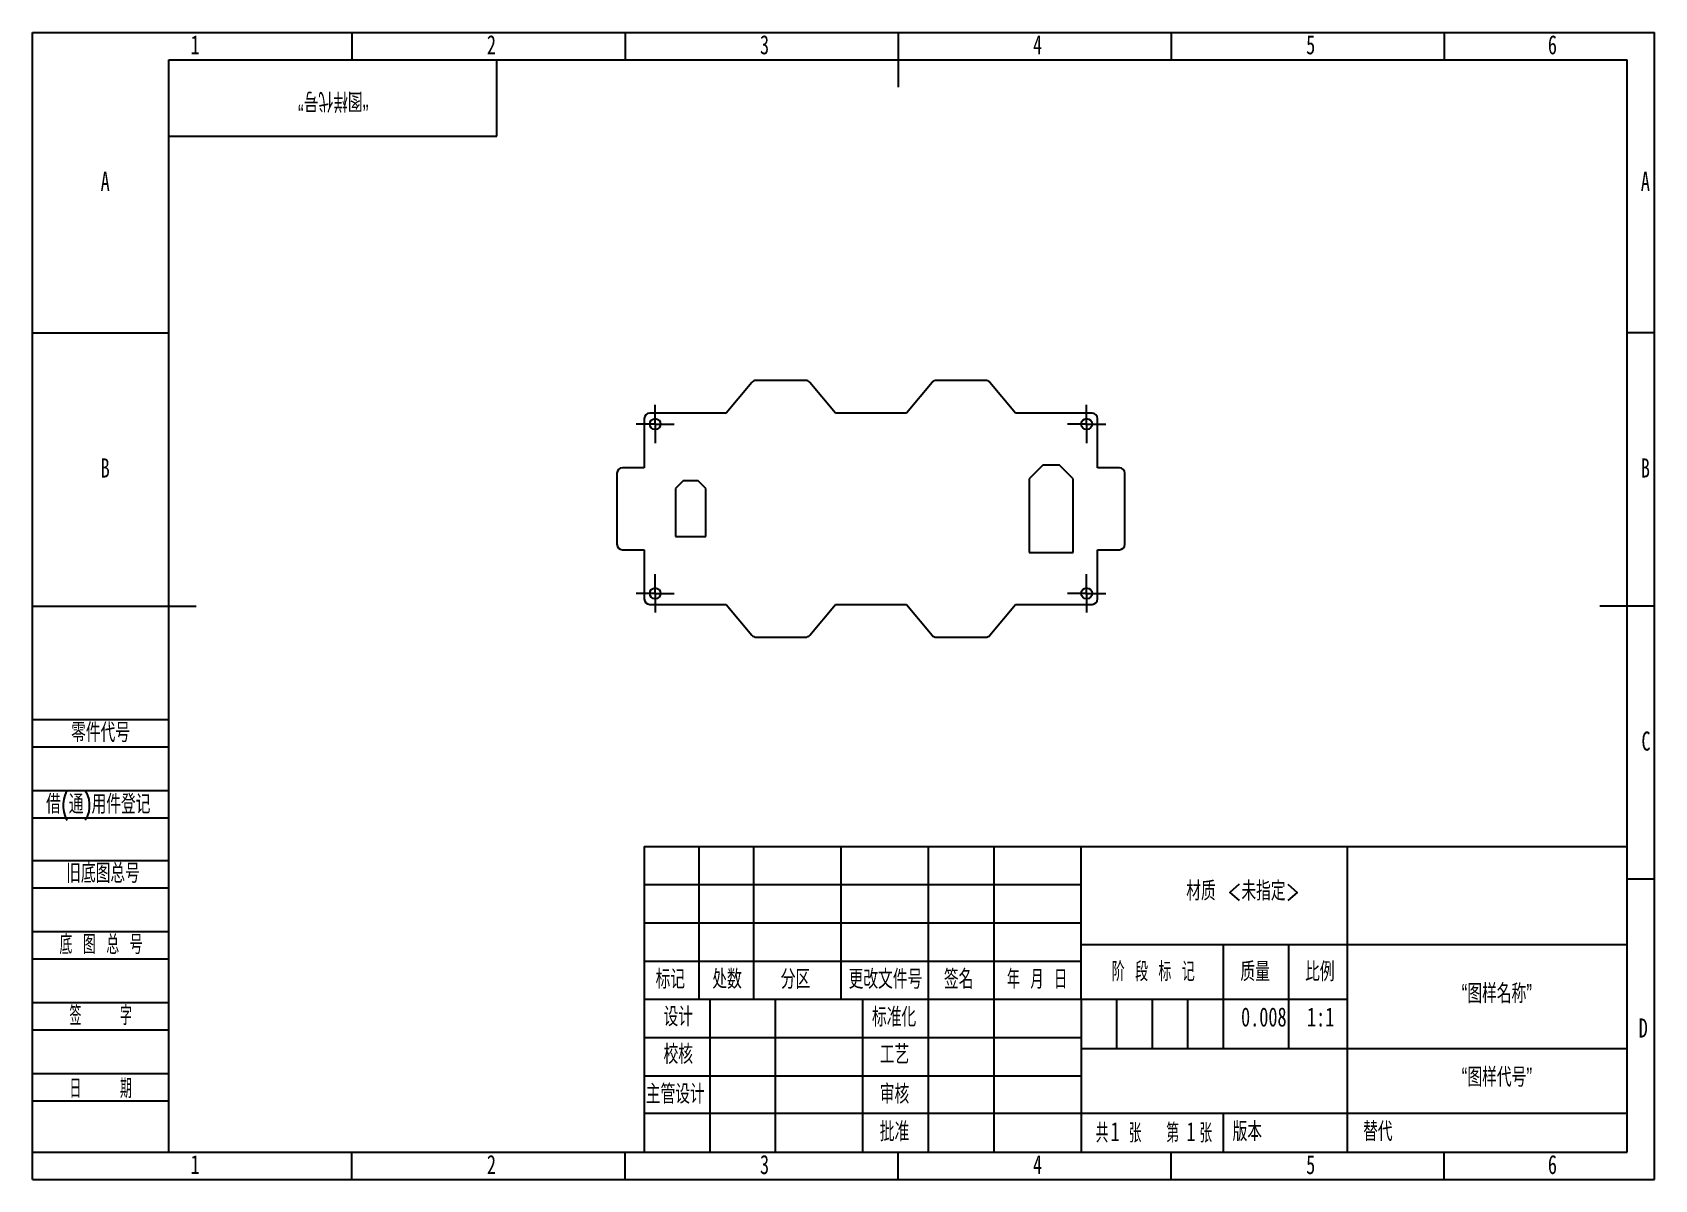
# Model space of a CAD drawing. Header units: millimetres. Extents: x 0 to 297, y 0 to 210.
import ezdxf

# ---------------------------------------------------------------- set-up
doc = ezdxf.new("R2010")
doc.units = ezdxf.units.MM
doc.layers.add('图框', color=7, linetype='Continuous')
doc.layers.add('粗实线层', color=7, linetype='Continuous', lineweight=25)
doc.styles.add('SLDTEXTSTYLE0', font='TXT', dxfattribs={"width": 0.7, "bigfont": 'bigfont'})
doc.styles.add('SLDTEXTSTYLE1', font='TXT', dxfattribs={"width": 0.6, "bigfont": 'bigfont'})
doc.styles.add('SLDTEXTSTYLE2', font='TXT', dxfattribs={"width": 0.614286, "bigfont": 'bigfont'})
doc.styles.add('SLDTEXTSTYLE3', font='TXT', dxfattribs={"width": 0.62, "bigfont": 'bigfont'})
doc.styles.add('SLDTEXTSTYLE4', font='TXT', dxfattribs={"width": 0.566667, "bigfont": 'bigfont'})
doc.styles.add('SLDTEXTSTYLE5', font='TXT', dxfattribs={"width": 0.7})

# ---------------------------------------------------------------- blocks, each defined once
blk = doc.blocks.new('SW_CENTERMARKSYMBOL_0')
at = {"layer": '图框', "color": 0}
for p, q in [((0, 2.5), (0, 3.5)), ((-2.5, 0), (-3.5, 0)), ((0, 0), (-2.5, 0)), ((0, 0), (0, 2.5)), ((0, 0), (0, -2.5)), ((0, 0), (2.5, 0)), ((2.5, 0), (3.5, 0)), ((0, -2.5), (0, -3.5))]:
    blk.add_line(p, q, dxfattribs=at)
blk = doc.blocks.new('SW_CENTERMARKSYMBOL_1')
at = {"layer": '图框', "color": 0}
for p, q in [((0, 2.5), (0, 3.5)), ((-2.5, 0), (-3.5, 0)), ((0, 0), (-2.5, 0)), ((0, 0), (0, 2.5)), ((0, 0), (0, -2.5)), ((0, 0), (2.5, 0)), ((2.5, 0), (3.5, 0)), ((0, -2.5), (0, -3.5))]:
    blk.add_line(p, q, dxfattribs=at)
blk = doc.blocks.new('SW_CENTERMARKSYMBOL_2')
at = {"layer": '图框', "color": 0}
for p, q in [((0, 2.5), (0, 3.5)), ((-2.5, 0), (-3.5, 0)), ((0, 0), (-2.5, 0)), ((0, 0), (0, 2.5)), ((0, 0), (0, -2.5)), ((0, 0), (2.5, 0)), ((2.5, 0), (3.5, 0)), ((0, -2.5), (0, -3.5))]:
    blk.add_line(p, q, dxfattribs=at)
blk = doc.blocks.new('SW_CENTERMARKSYMBOL_3')
at = {"layer": '图框', "color": 0}
for p, q in [((0, 2.5), (0, 3.5)), ((-2.5, 0), (-3.5, 0)), ((0, 0), (-2.5, 0)), ((0, 0), (0, 2.5)), ((0, 0), (0, -2.5)), ((0, 0), (2.5, 0)), ((2.5, 0), (3.5, 0)), ((0, -2.5), (0, -3.5))]:
    blk.add_line(p, q, dxfattribs=at)

msp = doc.modelspace()

# ---------------------------------------------------------------- linework, layer by layer
at = {"color": 7, "linetype": 'Continuous', "lineweight": 25}
for p, q in [((131.72, 145.94), (127.02, 140.3)), ((141.55, 146.3), (132.48, 146.3)), ((147.02, 140.3), (142.32, 145.94)), ((164.72, 145.94), (160.02, 140.3)), ((174.55, 146.3), (165.48, 146.3)), ((180.02, 140.3), (175.32, 145.94)), ((127.02, 140.3), (113.02, 140.3)), ((160.02, 140.3), (147.02, 140.3)), ((194.02, 140.3), (180.02, 140.3)), ((112.02, 139.3), (112.02, 130.3)), ((195.02, 130.3), (195.02, 139.3)), ((185.02, 130.8), (182.47, 128.25)), ((188.02, 130.8), (185.02, 130.8)), ((190.57, 128.25), (188.02, 130.8)), ((107.02, 129.3), (107.02, 116.3)), ((112.02, 130.3), (108.02, 130.3)), ((119.12, 127.9), (117.72, 126.5)), ((121.92, 127.9), (119.12, 127.9)), ((123.32, 126.5), (121.92, 127.9)), ((182.47, 128.25), (182.47, 114.8)), ((190.57, 114.8), (190.57, 128.25)), ((199.02, 130.3), (195.02, 130.3)), ((200.02, 116.3), (200.02, 129.3)), ((117.72, 126.5), (117.72, 117.7)), ((123.32, 117.7), (123.32, 126.5)), ((117.72, 117.7), (123.32, 117.7)), ((108.02, 115.3), (112.02, 115.3)), ((112.02, 115.3), (112.02, 106.3)), ((182.47, 114.8), (190.57, 114.8)), ((195.02, 106.3), (195.02, 115.3)), ((195.02, 115.3), (199.02, 115.3)), ((113.02, 105.3), (127.02, 105.3)), ((127.02, 105.3), (131.72, 99.66)), ((142.32, 99.66), (147.02, 105.3)), ((147.02, 105.3), (160.02, 105.3)), ((160.02, 105.3), (164.72, 99.66)), ((175.32, 99.66), (180.02, 105.3)), ((180.02, 105.3), (194.02, 105.3)), ((132.48, 99.3), (141.55, 99.3)), ((165.48, 99.3), (174.55, 99.3))]:
    msp.add_line(p, q, dxfattribs=at)
for centre in [(114.02, 138.3), (193.02, 138.3), (114.02, 107.3), (193.02, 107.3)]:
    msp.add_circle(centre, 1, dxfattribs=at)
for centre, start, end in [((132.48, 145.3), 90, 140.1944), ((141.55, 145.3), 39.8056, 90), ((165.48, 145.3), 90, 140.1944), ((174.55, 145.3), 39.8056, 90), ((113.02, 139.3), 90, 180), ((194.02, 139.3), 0, 90), ((108.02, 129.3), 90, 180), ((199.02, 129.3), 0, 90), ((108.02, 116.3), 180, 270), ((199.02, 116.3), 270, 0), ((113.02, 106.3), 180, 270), ((194.02, 106.3), 270, 0), ((132.48, 100.3), 219.8056, 270), ((141.55, 100.3), 270, 320.1944), ((165.48, 100.3), 219.8056, 270), ((174.55, 100.3), 270, 320.1944)]:
    msp.add_arc(centre, 1, start, end, dxfattribs=at)
at = {"layer": '图框'}
for p, q in [((0, 0), (0, 210)), ((0, 210), (297, 210)), ((58.5, 210), (58.5, 205)), ((108.5, 210), (108.5, 205)), ((208.5, 210), (208.5, 205)), ((258.5, 210), (258.5, 205)), ((297, 0), (297, 210)), ((0, 155), (25, 155)), ((297, 155), (292, 155)), ((0, 84.22), (25, 84.22)), ((0, 79.22), (25, 79.22)), ((0, 71.22), (25, 71.22)), ((0, 66.22), (25, 66.22)), ((0, 58.43), (25, 58.43)), ((112, 54), (192, 54)), ((297, 55), (292, 55)), ((0, 53.43), (25, 53.43)), ((0, 45.43), (25, 45.43)), ((112, 47), (192, 47)), ((0, 40.43), (25, 40.43)), ((198.5, 33), (198.5, 24)), ((205, 33), (205, 24)), ((211.5, 33), (211.5, 24)), ((0, 32.43), (25, 32.43)), ((0, 27.43), (25, 27.43)), ((0, 19.43), (25, 19.43)), ((0, 14.43), (25, 14.43)), ((0, 5), (25, 5)), ((58.5, 0), (58.5, 5)), ((108.5, 0), (108.5, 5)), ((208.5, 0), (208.5, 5)), ((258.5, 0), (258.5, 5)), ((0, 0), (297, 0))]:
    msp.add_line(p, q, dxfattribs=at)
at = {"layer": '图框', "lineweight": 25}
for p, q in [((158.5, 210), (158.5, 200)), ((0, 105), (30, 105)), ((297, 105), (287, 105)), ((112, 61), (112, 5)), ((112, 61), (292, 61)), ((122, 61), (122, 33)), ((132, 61), (132, 33)), ((148, 61), (148, 33)), ((164, 61), (164, 5)), ((176, 61), (176, 5)), ((191.97, 61.05), (192, 5)), ((240.69, 61), (240.69, 5)), ((191.98, 43.05), (291.98, 43.05)), ((218, 43.07), (218, 24.07)), ((230, 43), (230, 24)), ((112, 40), (192, 40)), ((112, 33), (192, 33)), ((124, 33), (124, 5)), ((136, 33), (136, 5)), ((152, 33), (152, 5)), ((192.02, 33), (240.69, 33)), ((112, 26), (192, 26)), ((192, 24), (292, 24)), ((112, 19), (192, 19)), ((112, 12.17), (192, 12.17)), ((192, 12.17), (292, 12.17)), ((218, 12.17), (218, 5)), ((25, 5), (292, 5)), ((158.5, 0), (158.5, 5))]:
    msp.add_line(p, q, dxfattribs=at)
at = {"layer": '图框', "linetype": 'Continuous', "lineweight": 25}
for p, q in [((25, 5), (25, 205)), ((25, 205), (292, 205)), ((292, 5), (292, 205))]:
    msp.add_line(p, q, dxfattribs=at)
at = {"layer": '粗实线层'}
for p, q in [((85, 191), (85, 205)), ((25, 191), (85, 191))]:
    msp.add_line(p, q, dxfattribs=at)

# ---------------------------------------------------------------- block references
at = {"layer": '图框'}
for name, p in [('SW_CENTERMARKSYMBOL_0', (114.02, 138.3)), ('SW_CENTERMARKSYMBOL_3', (193.02, 138.3)), ('SW_CENTERMARKSYMBOL_1', (114.02, 107.3)), ('SW_CENTERMARKSYMBOL_2', (193.02, 107.3))]:
    msp.add_blockref(name, p, dxfattribs=at)

# ---------------------------------------------------------------- texts
at = {"layer": '图框', "char_height": 3.5}
for s, insert, attachment_point, style in [('1', (29.79, 209.5), 2, 'SLDTEXTSTYLE5'), ('2', (84.04, 209.5), 2, 'SLDTEXTSTYLE5'), ('3', (134.04, 209.5), 2, 'SLDTEXTSTYLE5'), ('4', (184.04, 209.5), 2, 'SLDTEXTSTYLE5'), ('5', (234.04, 209.5), 2, 'SLDTEXTSTYLE5'), ('6', (278.3, 209.5), 2, 'SLDTEXTSTYLE5'), ('A', (13.32, 184.5), 2, 'SLDTEXTSTYLE5'), ('A', (295.32, 184.5), 2, 'SLDTEXTSTYLE5'), ('B', (13.32, 132.02), 2, 'SLDTEXTSTYLE5'), ('B', (295.32, 132.02), 2, 'SLDTEXTSTYLE5'), ('零件代号', (7.08, 83.58), 1, 'SLDTEXTSTYLE0'), ('C', (295.43, 82.02), 2, 'SLDTEXTSTYLE5'), ('借(通)用件登记', (2.5, 70.47), 1, 'SLDTEXTSTYLE0'), ('旧底图总号', (6.19, 57.82), 1, 'SLDTEXTSTYLE0'), ('材质 <未指定>', (221.61, 54.58), 2, 'SLDTEXTSTYLE0'), ('底 图 总 号', (4.95, 44.77), 1, 'SLDTEXTSTYLE2'), ('标记', (116.8, 38.42), 2, 'SLDTEXTSTYLE0'), ('处数', (127.18, 38.42), 2, 'SLDTEXTSTYLE0'), ('分区', (139.71, 38.42), 2, 'SLDTEXTSTYLE0'), ('更改文件号', (156.18, 38.42), 2, 'SLDTEXTSTYLE0'), ('签名', (169.58, 38.42), 2, 'SLDTEXTSTYLE0'), ('年 月 日', (183.93, 38.42), 2, 'SLDTEXTSTYLE3'), ('阶 段 标 记', (205.21, 39.81), 2, 'SLDTEXTSTYLE2'), ('质量', (223.87, 39.81), 2, 'SLDTEXTSTYLE0'), ('比例', (235.72, 39.81), 2, 'SLDTEXTSTYLE0'), ('“图样名称”', (268.12, 35.79), 2, 'SLDTEXTSTYLE0'), ('签    字', (12.49, 31.76), 2, 'SLDTEXTSTYLE4'), ('设计', (118.25, 31.56), 2, 'SLDTEXTSTYLE0'), ('标准化', (157.76, 31.49), 2, 'SLDTEXTSTYLE0'), ('0.008', (225.46, 31.52), 2, 'SLDTEXTSTYLE5'), ('1:1', (235.86, 31.52), 2, 'SLDTEXTSTYLE5'), ('D', (294.93, 29.5), 2, 'SLDTEXTSTYLE5'), ('校核', (118.25, 24.68), 2, 'SLDTEXTSTYLE0'), ('工艺', (157.84, 24.64), 2, 'SLDTEXTSTYLE0'), ('“图样代号”', (268.13, 20.49), 2, 'SLDTEXTSTYLE0'), ('日    期', (12.49, 18.41), 2, 'SLDTEXTSTYLE4'), ('主管设计', (117.7, 17.4), 2, 'SLDTEXTSTYLE0'), ('审核', (157.84, 17.4), 2, 'SLDTEXTSTYLE0'), ('批准', (157.84, 10.52), 2, 'SLDTEXTSTYLE0'), ('共  张', (198.87, 10.26), 2, 'SLDTEXTSTYLE1'), ('1', (197.39, 10.53), 1, 'SLDTEXTSTYLE5'), ('第  张', (211.8, 10.26), 2, 'SLDTEXTSTYLE1'), ('1', (211.3, 10.53), 1, 'SLDTEXTSTYLE5'), ('版本', (222.44, 10.53), 2, 'SLDTEXTSTYLE0'), ('替代', (243.64, 10.53), 1, 'SLDTEXTSTYLE0'), ('1', (29.79, 4.5), 2, 'SLDTEXTSTYLE5'), ('2', (84.04, 4.5), 2, 'SLDTEXTSTYLE5'), ('3', (134.04, 4.5), 2, 'SLDTEXTSTYLE5'), ('4', (184.04, 4.5), 2, 'SLDTEXTSTYLE5'), ('5', (234.04, 4.5), 2, 'SLDTEXTSTYLE5'), ('6', (278.3, 4.5), 2, 'SLDTEXTSTYLE5')]:
    msp.add_mtext(s, dxfattribs=dict(at, insert=insert, attachment_point=attachment_point, style=style))
at = {"layer": '图框', "insert": (55.07, 195.65), "char_height": 3.5, "attachment_point": 2, "rotation": 180, "style": 'SLDTEXTSTYLE0'}
msp.add_mtext('“图样代号”', dxfattribs=at)

doc.saveas('drawing.dxf')
